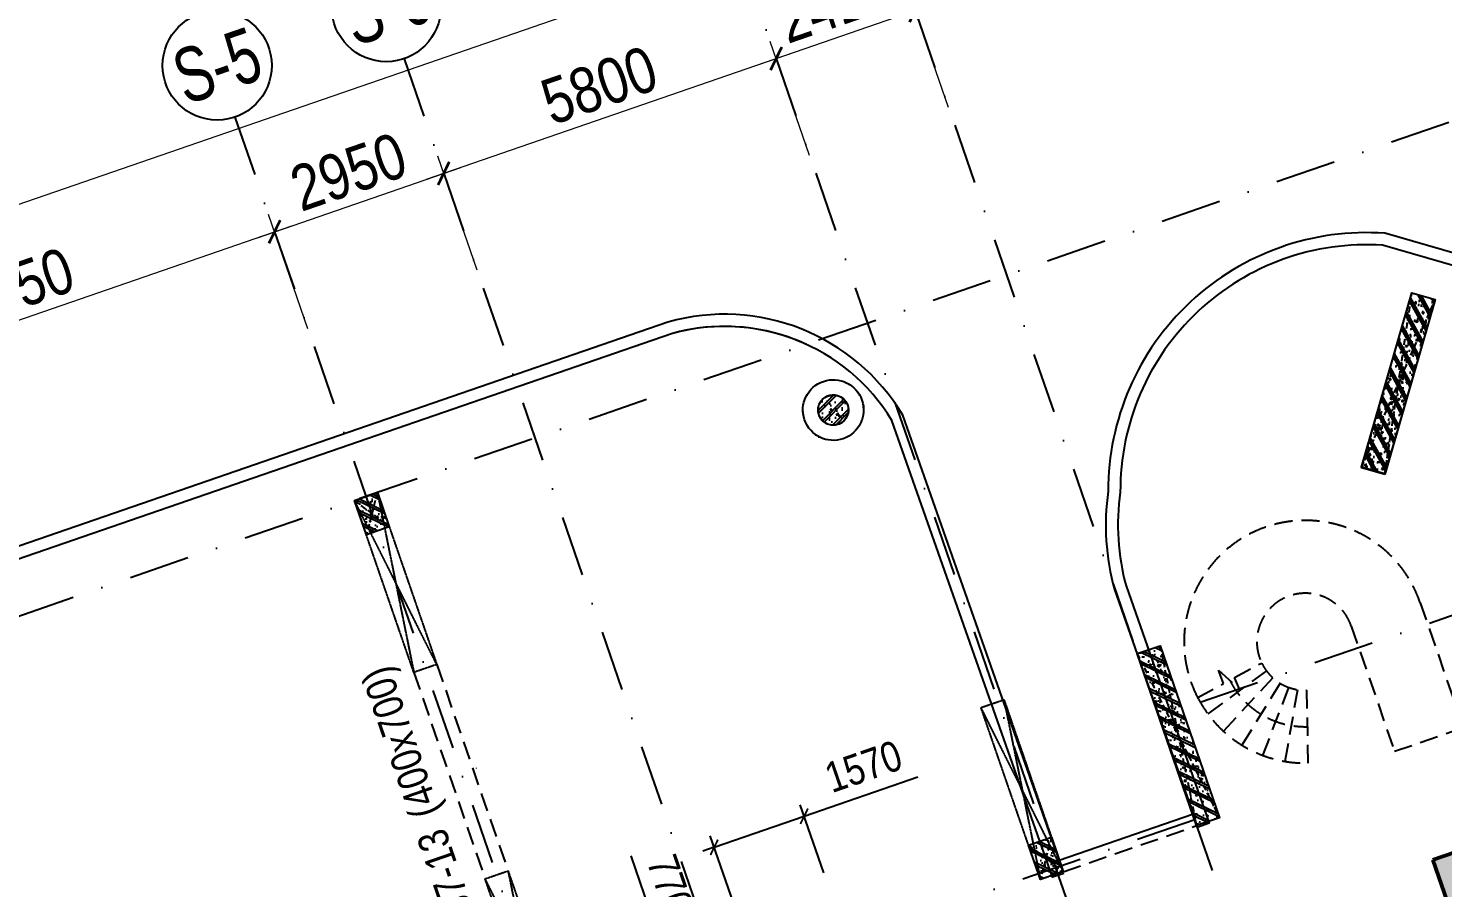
# Model space of a CAD drawing. Header units: millimetres. Extents: x -159515 to 1327256, y -225156 to 138737.
# Drawn here: x 648669 to 671992, y 4955 to 19124 of the extents above; entities that cross this region are included whole.
import ezdxf
from ezdxf.enums import TextEntityAlignment as Align

# ---------------------------------------------------------------- set-up
doc = ezdxf.new("R2010")
doc.units = ezdxf.units.MM
doc.header["$MEASUREMENT"] = 0
for name, pattern in [('DASHDOT', [1, 0.5, -0.25, 0, -0.25]), ('DASHED', [4.5, 3, -1.5]), ('HIDDEN', [0.375, 0.25, -0.125])]:
    doc.linetypes.add(name, pattern=pattern)
for name, color, linetype in [('ccu11-Khuat', 9, 'DASHED'), ('ccu12-Hatch', 250, 'Continuous'), ('ccu12-Text', 31, 'Continuous'), ('KC-Betong', 6, 'Continuous'), ('KC2-DIM', 251, 'Continuous'), ('KT-Hatch', 251, 'Continuous'), ('KT-Luoi truc South Tower', 8, 'DASHDOT'), ('ST_MBDV Cot vach 220805$0$AUDIT_I_220805193045-1', 50, 'Continuous'), ('ST_MBDV Cot vach 220805$0$AUDIT_I_220805193045-5', 6, 'Continuous'), ('ST_MBDV Cot vach 220805$0$AUDIT_I_220805193045-6', 250, 'Continuous'), ('Xref_ST_MBDV Cot vach 30.7.2022|Xref_ST_MBDV Cot vach 30.7.2022|Xref_ST_MBDV Cot vach 30.7.2022|Xref_ST_MBDV Cot vach 30.7.2022|KC-Betong', 6, 'Continuous')]:
    doc.layers.add(name, color=color, linetype=linetype)
for name, color, linetype, lineweight in [('ccu12-Tencaukien', 9, 'Continuous', 15), ('KT-Kich thuoc', 159, 'Continuous', 18), ('ST_MBDV Cot vach 220805$0$KT-Net cot vach', 6, 'Continuous', 50)]:
    doc.layers.add(name, color=color, linetype=linetype, lineweight=lineweight)
doc.styles.add('Arial Narrow', font='ARIALN.TTF')
doc.styles.add('ST_MBDV Cot vach 220805$0$HBA-Text', font='GOTHIC.TTF')
doc.dimstyles.new('ccu12-200', dxfattribs={"dimscale": 200, "dimtxt": 2.5, "dimasz": 1, "dimexe": 1, "dimexo": 2, "dimgap": 1, "dimtad": 1, "dimdec": 0, "dimrnd": 5, "dimdsep": 46, "dimtxsty": 'Arial Narrow', "dimblk": 'ARCHTICK', "dimcen": -1, "dimdle": 1, "dimclrd": 256, "dimclre": 256, "dimclrt": 3, "dimadec": 0, "dimazin": 2, "dimtfac": 0.1, "dimtdec": 0, "dimtmove": 0, "dimatfit": 1, "dimldrblk": 'ARCHTICK', "dimfxl": 1, "dimtvp": 0.833333, "dimtolj": 1, "dimtzin": 12, "dimarcsym": 0})
doc.dimstyles.new('CCU_1-300', dxfattribs={"dimscale": 300, "dimtxt": 2.5, "dimasz": 1, "dimexe": 1, "dimexo": 2, "dimgap": 0.5, "dimtad": 1, "dimdec": 0, "dimdsep": 46, "dimtxsty": 'Arial Narrow', "dimblk": 'ARCHTICK', "dimcen": -1, "dimdle": 1, "dimclrd": 256, "dimclre": 256, "dimclrt": 3, "dimadec": 0, "dimazin": 2, "dimtfac": 0.1, "dimtdec": 0, "dimtix": 1, "dimtmove": 2, "dimatfit": 1, "dimfxl": 1, "dimtvp": 0.833333, "dimtolj": 1, "dimtzin": 12, "dimarcsym": 0})
pattern_1 = [(50, (-550, 3050), (286.904, -25.101), [30, -330]), (355, (-550, 3050), (-55.5, 300.877), [24, -264]), (100.451, (-526.1, 3047.9), (231.404, 275.776), [25.496, -280.457]), (46.184, (-550, 3130), (426.896, -66.208), [45, -495]), (96.636, (-514.43, 3124.5), (373.865, 389.647), [38.244, -420.685]), (351.184, (-550, 3130), (373.865, 389.65), [36, -396]), (21, (-510, 3110), (238.763, -161.048), [30, -330]), (326, (-510, 3110), (97.326, 290.06), [24, -264]), (71.451, (-490.1, 3096.58), (336.09, 129.012), [25.496, -280.457]), (37.5, (-550, 3050), (4.864, 133.1575), [0, -260.8, 0, -268, 0, -265]), (7.5, (-550, 3050), (105.228, 157.7647), [0, -152.8, 0, -254.8, 0, -101]), (327.5, (-639.2, 3050), (213.529, -9.022), [0, -100, 0, -312, 0, -414]), (317.5, (-679.2, 3050), (233.274, 40.042), [0, -130, 0, -207.2, 0, -294]), (45, (-550, 3050), (-120.208, 120.208), []), (45, (-550, 3099), (-120.208, 120.208), [])]

# ---------------------------------------------------------------- blocks, each defined once
blk = doc.blocks.new('_ArchTick')
at = {"color": 0, "const_width": 0.15}
blk.add_lwpolyline([(-0.5, -0.5), (0.5, 0.5)], dxfattribs=at)
blk = doc.blocks.new('*D436')
at = {"layer": 'Defpoints', "color": 0, "transparency": 16777216}
for p in [(-52359, 62652), (-108654, 48212), (-107112, 43748, 0)]:
    blk.add_point(p, dxfattribs=at)
at = {"layer": 'KT-Kich thuoc', "lineweight": -2, "transparency": 16777216}
for p, q in [((-53617, 67214), (-108937, 48114)), ((-52555, 63219), (-53998, 67400)), ((-107308, 44315), (-108751, 48496))]:
    blk.add_line(p, q, dxfattribs=at)
at = {"layer": 'KT-Kich thuoc', "lineweight": -2, "transparency": 16777216, "xscale": 300, "yscale": 300, "zscale": 300}
for p, rotation in [((-53900, 67116), 19.04771637789532), ((-108654, 48212), 199.0477163778953)]:
    blk.add_blockref('_ArchTick', p, dxfattribs=dict(at, rotation=rotation))
at = {"layer": 'KT-Kich thuoc', "color": 3, "transparency": 16777216, "insert": (-78140, 59662), "char_height": 750, "attachment_point": 5, "rotation": 19.0477, "style": 'Arial Narrow'}
blk.add_mtext('\\A1;57925', dxfattribs=at)
blk = doc.blocks.new('*D440')
at = {"layer": 'Defpoints', "color": 0, "transparency": 16777216}
for p in [(-82308, 55404), (-81561, 53238), (-89737, 50415)]:
    blk.add_point(p, dxfattribs=at)
at = {"layer": 'KT-Kich thuoc', "lineweight": -2, "transparency": 16777216}
for p, q in [((-81757, 53805), (-82406, 55687)), ((-90768, 52483), (-82025, 55502)), ((-89933, 50983), (-90583, 52864))]:
    blk.add_line(p, q, dxfattribs=at)
for p, xscale, yscale, zscale, rotation in [((-82308, 55404), 300, 300, 300, 19.04713796427213), ((-90485, 52581), 300.0000000000001, 300.0000000000001, 300.0000000000001, 199.0471379642721)]:
    blk.add_blockref('_ArchTick', p, dxfattribs=dict(at, xscale=xscale, yscale=yscale, zscale=zscale, rotation=rotation))
at = {"layer": 'KT-Kich thuoc', "color": 3, "transparency": 16777216, "insert": (-86570, 54496), "char_height": 750, "attachment_point": 5, "rotation": 19.0471, "style": 'Arial Narrow'}
blk.add_mtext('\\A1;8650', dxfattribs=at)
blk = doc.blocks.new('*D441')
at = {"layer": 'Defpoints', "color": 0, "transparency": 16777216}
for p in [(-79520, 56366), (-78772, 54201), (-81561, 53238)]:
    blk.add_point(p, dxfattribs=at)
at = {"layer": 'KT-Kich thuoc', "lineweight": -2, "transparency": 16777216}
for p, q in [((-82592, 55306), (-79236, 56464)), ((-78968, 54768), (-79618, 56650)), ((-81757, 53805), (-82406, 55687))]:
    blk.add_line(p, q, dxfattribs=at)
for p, xscale, yscale, zscale, rotation in [((-79520, 56366), 300, 300, 300, 19.04713796427213), ((-82308, 55404), 300.0000000000001, 300.0000000000001, 300.0000000000001, 199.0471379642721)]:
    blk.add_blockref('_ArchTick', p, dxfattribs=dict(at, xscale=xscale, yscale=yscale, zscale=zscale, rotation=rotation))
at = {"layer": 'KT-Kich thuoc', "color": 3, "transparency": 16777216, "insert": (-81088, 56389), "char_height": 750, "attachment_point": 5, "rotation": 19.0471, "style": 'Arial Narrow'}
blk.add_mtext('\\A1;2950', dxfattribs=at)
blk = doc.blocks.new('*D442')
at = {"layer": 'Defpoints', "color": 0, "transparency": 16777216}
for p in [(-74037, 58259), (-73290, 56094), (-78772, 54201)]:
    blk.add_point(p, dxfattribs=at)
at = {"layer": 'KT-Kich thuoc', "lineweight": -2, "transparency": 16777216}
for p, q in [((-73486, 56661), (-74135, 58543)), ((-79803, 56269), (-73754, 58357)), ((-78968, 54768), (-79618, 56650))]:
    blk.add_line(p, q, dxfattribs=at)
for p, xscale, yscale, zscale, rotation in [((-74037, 58259), 300, 300, 300, 19.04713796427213), ((-79520, 56366), 300.0000000000001, 300.0000000000001, 300.0000000000001, 199.0471379642721)]:
    blk.add_blockref('_ArchTick', p, dxfattribs=dict(at, xscale=xscale, yscale=yscale, zscale=zscale, rotation=rotation))
at = {"layer": 'KT-Kich thuoc', "color": 3, "transparency": 16777216, "insert": (-76953, 57817), "char_height": 750, "attachment_point": 5, "rotation": 19.0471, "style": 'Arial Narrow'}
blk.add_mtext('\\A1;5800', dxfattribs=at)
blk = doc.blocks.new('*D443')
at = {"layer": 'Defpoints', "color": 0, "transparency": 16777216}
for p in [(-71745, 59051), (-70998, 56885), (-73290, 56094)]:
    blk.add_point(p, dxfattribs=at)
at = {"layer": 'KT-Kich thuoc', "lineweight": -2, "transparency": 16777216}
for p, q in [((-71193, 57452), (-71843, 59334)), ((-74321, 58161), (-71462, 59149)), ((-73486, 56661), (-74135, 58543))]:
    blk.add_line(p, q, dxfattribs=at)
for p, xscale, yscale, zscale, rotation in [((-71745, 59051), 300, 300, 300, 19.04713796427213), ((-74037, 58259), 300.0000000000001, 300.0000000000001, 300.0000000000001, 199.0471379642721)]:
    blk.add_blockref('_ArchTick', p, dxfattribs=dict(at, xscale=xscale, yscale=yscale, zscale=zscale, rotation=rotation))
at = {"layer": 'KT-Kich thuoc', "color": 3, "transparency": 16777216, "insert": (-73065, 59159), "char_height": 750, "attachment_point": 5, "rotation": 19.0471, "style": 'Arial Narrow'}
blk.add_mtext('\\A1;2425', dxfattribs=at)
blk = doc.blocks.new('*D444')
at = {"layer": 'Defpoints', "color": 0, "transparency": 16777216}
for p in [(-62765, 62151), (-62018, 59985), (-70998, 56885)]:
    blk.add_point(p, dxfattribs=at)
at = {"layer": 'KT-Kich thuoc', "lineweight": -2, "transparency": 16777216}
for p, q in [((-62214, 60553), (-62863, 62435)), ((-72029, 58953), (-62482, 62249)), ((-71193, 57452), (-71843, 59334))]:
    blk.add_line(p, q, dxfattribs=at)
for p, xscale, yscale, zscale, rotation in [((-62765, 62151), 300, 300, 300, 19.04713796427213), ((-71745, 59051), 300.0000000000001, 300.0000000000001, 300.0000000000001, 199.0471379642721)]:
    blk.add_blockref('_ArchTick', p, dxfattribs=dict(at, xscale=xscale, yscale=yscale, zscale=zscale, rotation=rotation))
at = {"layer": 'KT-Kich thuoc', "color": 3, "transparency": 16777216, "insert": (-67429, 61105), "char_height": 750, "attachment_point": 5, "rotation": 19.0471, "style": 'Arial Narrow'}
blk.add_mtext('\\A1;9500', dxfattribs=at)
blk = doc.blocks.new('ST_MBDV Cot vach 220805$0$GRID-SYM-flat-103')
at = {"layer": 'ST_MBDV Cot vach 220805$0$AUDIT_I_220805193045-1'}
blk.add_circle((0, 0, 0), 900, dxfattribs=at)
at = {"layer": 'ST_MBDV Cot vach 220805$0$AUDIT_I_220805193045-1', "style": 'ST_MBDV Cot vach 220805$0$HBA-Text'}
blk.add_attdef('GRID', text='', height=900, rotation=19.0471, dxfattribs=at).set_placement((0, 0, 0), align=Align.MIDDLE_CENTER)
blk = doc.blocks.new('*D232')
at = {"layer": 'Defpoints', "color": 0, "transparency": 16777216}
for p in [(661463, 6133), (661916, 4821), (660432, 4309)]:
    blk.add_point(p, dxfattribs=at)
at = {"layer": 'KC2-DIM', "lineweight": -2, "transparency": 16777216}
for p, q in [((661463, 6133), (663339, 6781)), ((661785, 5199), (661397, 6322)), ((659979, 5621), (661463, 6133)), ((659979, 5621), (659790, 5555)), ((660301, 4687), (659913, 5810))]:
    blk.add_line(p, q, dxfattribs=at)
at = {"layer": 'KC2-DIM', "lineweight": -2, "transparency": 16777216, "xscale": 200, "yscale": 200, "zscale": 200}
for p, rotation in [((661463, 6133), 199.0471388233132), ((659979, 5621), 19.04713882331325)]:
    blk.add_blockref('_ArchTick', p, dxfattribs=dict(at, rotation=rotation))
at = {"layer": 'KC2-DIM', "color": 3, "transparency": 16777216, "insert": (662441, 6953), "char_height": 500, "attachment_point": 5, "rotation": 19.0471, "style": 'Arial Narrow'}
blk.add_mtext('\\A1;1570', dxfattribs=at)
blk = doc.blocks.new('*D233')
at = {"layer": 'Defpoints', "color": 0, "transparency": 16777216}
for p in [(660432, 4309), (659165, 3871), (660683, 3581)]:
    blk.add_point(p, dxfattribs=at)
at = {"layer": 'KC2-DIM', "lineweight": -2, "transparency": 16777216}
for p, q in [((659165, 3871), (658609, 5479)), ((660054, 4178), (658976, 3806)), ((659416, 3143), (659165, 3871)), ((660305, 3450), (659227, 3078)), ((659416, 3143), (659481, 2954))]:
    blk.add_line(p, q, dxfattribs=at)
at = {"layer": 'KC2-DIM', "lineweight": -2, "transparency": 16777216, "xscale": 200, "yscale": 200, "zscale": 200}
for p, rotation in [((659165, 3871), 289.0471379604878), ((659416, 3143), 109.0471379604878)]:
    blk.add_blockref('_ArchTick', p, dxfattribs=dict(at, rotation=rotation))
at = {"layer": 'KC2-DIM', "color": 3, "transparency": 16777216, "insert": (659252, 5013), "char_height": 500, "attachment_point": 5, "rotation": 289.0471, "style": 'Arial Narrow'}
blk.add_mtext('\\A1;770', dxfattribs=at)
blk = doc.blocks.new('*U199')
h = blk.add_hatch()
h.set_pattern_fill('VATLIEU04', color=250, scale=40, style=0, pattern_type=2)
h.set_pattern_definition([(50, (-550, 650), (286.904, -25.1), [30, -330]), (355, (-550, 650), (-55.5, 300.88), [24, -264]), (100.451, (-526.1, 647.9), (231.404, 275.776), [25.496, -280.457]), (46.184, (-550, 730), (426.9, -66.21), [45, -495]), (96.636, (-514.43, 724.5), (373.87, 389.65), [38.24, -420.69]), (351.184, (-550, 730), (373.86, 389.65), [36, -396]), (21, (-510, 710), (238.763, -161.048), [30, -330]), (326, (-510, 710), (97.326, 290.06), [24, -264]), (71.451, (-490.1, 696.58), (336.09, 129.01), [25.496, -280.457]), (37.5, (-550, 650), (4.864, 133.1575), [0, -260.8, 0, -268, 0, -265]), (7.5, (-550, 650), (105.228, 157.765), [0, -152.8, 0, -254.8, 0, -101]), (327.5, (-639.2, 650), (213.529, -9.022), [0, -100, 0, -312, 0, -414]), (317.5, (-679.2, 650), (233.274, 40.042), [0, -130, 0, -207.2, 0, -294]), (45, (-550, 650), (-120.208, 120.208), []), (45, (-550, 699), (-120.208, 120.208), [])])
h.paths.add_polyline_path([(-475, -475), (-75, -475), (-75, 125), (-475, 125)])
at = {"color": 6, "ltscale": 0.25}
blk.add_lwpolyline([(-475, -475), (-75, -475), (-75, 125), (-475, 125)], close=True, dxfattribs=at)
at = {"layer": 'Defpoints', "linetype": 'ByBlock', "ltscale": 30}
for p, q in [((-75, -475), (-475, 125)), ((-475, -475), (-75, 125))]:
    blk.add_line(p, q, dxfattribs=at)
blk = doc.blocks.new('*U200')
h = blk.add_hatch()
h.set_pattern_fill('VATLIEU04', color=250, scale=40, style=0, pattern_type=2)
h.set_pattern_definition(pattern_1)
h.paths.add_polyline_path([(-475, -475), (-75, -475), (-75, 2525), (-475, 2525)])
at = {"color": 6, "ltscale": 0.25}
blk.add_lwpolyline([(-475, -475), (-75, -475), (-75, 2525), (-475, 2525)], close=True, dxfattribs=at)
at = {"layer": 'Defpoints', "linetype": 'ByBlock', "ltscale": 30}
for p, q in [((-75, -475), (-475, 2525)), ((-475, -475), (-75, 2525))]:
    blk.add_line(p, q, dxfattribs=at)
blk = doc.blocks.new('*U198')
h = blk.add_hatch()
h.set_pattern_fill('VATLIEU04', color=250, scale=40, style=0, pattern_type=2)
h.set_pattern_definition([(50, (-550, 3038.88), (286.904, -25.101), [30, -330]), (355, (-550, 3038.88), (-55.5, 300.877), [24, -264]), (100.451, (-526.1, 3036.8), (231.404, 275.776), [25.496, -280.457]), (46.184, (-550, 3118.88), (426.896, -66.208), [45, -495]), (96.636, (-514.43, 3113.36), (373.865, 389.647), [38.244, -420.685]), (351.184, (-550, 3118.9), (373.865, 389.65), [36, -396]), (21, (-510, 3098.88), (238.763, -161.048), [30, -330]), (326, (-510, 3098.88), (97.326, 290.06), [24, -264]), (71.451, (-490.1, 3085.46), (336.09, 129.012), [25.496, -280.457]), (37.5, (-550, 3038.88), (4.864, 133.1575), [0, -260.8, 0, -268, 0, -265]), (7.5, (-550, 3038.88), (105.228, 157.7647), [0, -152.8, 0, -254.8, 0, -101]), (327.5, (-639.2, 3038.88), (213.529, -9.022), [0, -100, 0, -312, 0, -414]), (317.5, (-679.2, 3038.88), (233.274, 40.042), [0, -130, 0, -207.2, 0, -294]), (45, (-550, 3038.88), (-120.208, 120.208), []), (45, (-550, 3087.88), (-120.208, 120.208), [])])
h.paths.add_polyline_path([(-475, -475), (-75, -475), (-75, 2514), (-475, 2514)])
at = {"color": 6, "ltscale": 0.25}
blk.add_lwpolyline([(-475, -475), (-75, -475), (-75, 2514), (-475, 2514)], close=True, dxfattribs=at)
at = {"layer": 'Defpoints', "linetype": 'ByBlock', "ltscale": 30}
for p, q in [((-75, -475), (-475, 2514)), ((-475, -475), (-75, 2514))]:
    blk.add_line(p, q, dxfattribs=at)
blk = doc.blocks.new('*U321')
h = blk.add_hatch()
h.set_pattern_fill('VATLIEU04', color=250, scale=40, style=0, pattern_type=2)
h.set_pattern_definition([(50, (-550, 650), (286.904, -25.1), [30, -330]), (355, (-550, 650), (-55.5, 300.88), [24, -264]), (100.451, (-526.1, 647.9), (231.404, 275.776), [25.496, -280.457]), (46.184, (-550, 730), (426.9, -66.21), [45, -495]), (96.636, (-514.43, 724.5), (373.87, 389.65), [38.24, -420.69]), (351.184, (-550, 730), (373.86, 389.65), [36, -396]), (21, (-510, 710), (238.763, -161.048), [30, -330]), (326, (-510, 710), (97.326, 290.06), [24, -264]), (71.451, (-490.1, 696.58), (336.09, 129.01), [25.496, -280.457]), (37.5, (-550, 650), (4.864, 133.1575), [0, -260.8, 0, -268, 0, -265]), (7.5, (-550, 650), (105.228, 157.765), [0, -152.8, 0, -254.8, 0, -101]), (327.5, (-639.2, 650), (213.529, -9.022), [0, -100, 0, -312, 0, -414]), (317.5, (-679.2, 650), (233.274, 40.042), [0, -130, 0, -207.2, 0, -294]), (45, (-550, 650), (-120.208, 120.208), []), (45, (-550, 699), (-120.208, 120.208), [])])
h.paths.add_polyline_path([(-475, -475), (-75, -475), (-75, 125), (-475, 125)])
at = {"color": 6, "ltscale": 0.25}
blk.add_lwpolyline([(-475, -475), (-75, -475), (-75, 125), (-475, 125)], close=True, dxfattribs=at)
at = {"layer": 'Defpoints', "linetype": 'ByBlock', "ltscale": 30}
for p, q in [((-75, -475), (-475, 125)), ((-475, -475), (-75, 125))]:
    blk.add_line(p, q, dxfattribs=at)
blk = doc.blocks.new('*U369')
at = {"color": 6, "linetype": 'HIDDEN', "ltscale": 10}
for p, q in [((-75, 2525), (-475, -475)), ((-75, -475), (-475, 2525))]:
    blk.add_line(p, q, dxfattribs=at)
blk.add_lwpolyline([(-475, -475), (-75, -475), (-75, 2525), (-475, 2525)], close=True, dxfattribs=at)
blk = doc.blocks.new('*U370')
at = {"color": 6, "linetype": 'HIDDEN', "ltscale": 10}
for p, q in [((-75, 2525), (-475, -475)), ((-75, -475), (-475, 2525))]:
    blk.add_line(p, q, dxfattribs=at)
blk.add_lwpolyline([(-475, -475), (-75, -475), (-75, 2525), (-475, 2525)], close=True, dxfattribs=at)
blk = doc.blocks.new('*U399')
at = {"color": 6, "linetype": 'HIDDEN', "ltscale": 10}
for p, q in [((-75, 2525), (-475, -475)), ((-75, -475), (-475, 2525))]:
    blk.add_line(p, q, dxfattribs=at)
blk.add_lwpolyline([(-475, -475), (-75, -475), (-75, 2525), (-475, 2525)], close=True, dxfattribs=at)
blk = doc.blocks.new('*U952')
h = blk.add_hatch()
h.set_pattern_fill('VATLIEU04', color=250, scale=40, style=0, pattern_type=2)
h.set_pattern_definition(pattern_1)
h.paths.add_polyline_path([(-475, -475), (-75, -475), (-75, 2525), (-475, 2525)])
at = {"color": 6, "ltscale": 0.25}
blk.add_lwpolyline([(-475, -475), (-75, -475), (-75, 2525), (-475, 2525)], close=True, dxfattribs=at)
at = {"layer": 'Defpoints', "linetype": 'ByBlock', "ltscale": 30}
for p, q in [((-75, -475), (-475, 2525)), ((-475, -475), (-75, 2525))]:
    blk.add_line(p, q, dxfattribs=at)
blk = doc.blocks.new('*U47')
h = blk.add_hatch()
h.set_pattern_fill('VATLIEU04', color=250, scale=40, style=0, pattern_type=2)
h.set_pattern_definition(pattern_1)
h.paths.add_polyline_path([(-475, -475), (-75, -475), (-75, 2525), (-475, 2525)])
at = {"color": 6, "ltscale": 0.25}
blk.add_lwpolyline([(-475, -475), (-75, -475), (-75, 2525), (-475, 2525)], close=True, dxfattribs=at)
at = {"layer": 'Defpoints', "linetype": 'ByBlock', "ltscale": 30}
for p, q in [((-75, -475), (-475, 2525)), ((-475, -475), (-75, 2525))]:
    blk.add_line(p, q, dxfattribs=at)
blk = doc.blocks.new('MBCV-T37')
at = {"layer": 'ccu12-Hatch'}
h = blk.add_hatch(dxfattribs=at)
h.set_pattern_fill('CHAU-01', color=256, scale=40, pattern_type=2)
h.set_pattern_definition([(50, (33773.05, -17470.41), (286.9041, -25.10085), [30, -330]), (355, (33773.05, -17470.4), (-55.5005, 300.8769), [24, -264]), (100.4514, (33796.96, -17472.5), (231.40375, 275.7758), [25.4961, -280.4568]), (46.1842, (33773.05, -17390.4), (426.8964, -66.2076), [45, -495]), (96.6356, (33808.62, -17395.93), (373.865, 389.6471), [38.2441, -420.6852]), (351.1842, (33773.05, -17390.4), (373.8648, 389.6474), [36, -396]), (21, (33813.05, -17410.41), (238.7628, -161.04756), [30, -330]), (326, (33813.05, -17410.4), (97.3261, 290.06), [24, -264]), (71.4514, (33832.95, -17423.84), (336.08905, 129.0122), [25.4961, -280.4568]), (37.5, (33773.05, -17470.41), (4.86394, 133.15754), [0, -260.8, 0, -268, 0, -265]), (7.5, (33773.05, -17470.41), (105.22781, 157.76468), [0, -152.8, 0, -254.8, 0, -101]), (327.5, (33683.85, -17470.41), (213.52897, -9.02195), [0, -100, 0, -312, 0, -414]), (317.5, (33643.85, -17470.41), (233.27447, 40.042), [0, -130, 0, -207.2, 0, -294]), (45, (33773.05, -17470.41), (-120.20815, 120.20815), []), (45, (33773.05, -17421.41), (-120.20815, 120.20815), [])])
edge = h.paths.add_edge_path()
edge.add_arc((-39323, 34994), 250, 0, 360)
at = {"layer": 'KT-Hatch'}
h = blk.add_hatch(dxfattribs=at)
h.set_pattern_fill('BTCT', color=256, scale=40)
h.set_pattern_definition([(50, (33773.05, -17470.41), (286.9041, -25.10085), [30, -330]), (355, (33773.05, -17470.4), (-55.5005, 300.8769), [24, -264]), (100.4514, (33796.96, -17472.5), (231.40375, 275.7758), [25.4961, -280.4568]), (46.1842, (33773.05, -17390.4), (426.8964, -66.2076), [45, -495]), (96.6356, (33808.62, -17395.93), (373.865, 389.6471), [38.2441, -420.6852]), (351.1842, (33773.05, -17390.4), (373.8648, 389.6474), [36, -396]), (21, (33813.05, -17410.41), (238.7628, -161.04756), [30, -330]), (326, (33813.05, -17410.4), (97.3261, 290.06), [24, -264]), (71.4514, (33832.95, -17423.84), (336.08905, 129.0122), [25.4961, -280.4568]), (37.5, (33773.05, -17470.41), (4.86394, 133.15754), [0, -260.8, 0, -268, 0, -265]), (7.5, (33773.05, -17470.41), (105.22781, 157.76468), [0, -152.8, 0, -254.8, 0, -101]), (327.5, (33683.85, -17470.41), (213.52897, -9.02195), [0, -100, 0, -312, 0, -414]), (317.5, (33643.85, -17470.41), (233.27447, 40.042), [0, -130, 0, -207.2, 0, -294]), (45, (33773.05, -17470.41), (-106.06602, 106.06602), []), (45, (33843.76, -17470.41), (-106.06602, 106.06602), [])])
h.paths.add_polyline_path([(-32273, 26604), (-35203, 25592), (-32559, 17936), (-29629, 18947), (-29931, 19822), (-30215, 19724), (-30027, 19180), (-32390, 18364), (-34805, 25359), (-32442, 26175), (-32271, 25679), (-31987, 25777)])
h.paths.add_polyline_path([(-26675, 28163), (-24260, 21168), (-26623, 20352), (-26812, 20899), (-27095, 20801), (-26793, 19924), (-21027, 21914), (-23164, 28106), (-23353, 28041), (-21297, 22086), (-23944, 21172), (-26440, 28403), (-23605, 29382), (-23670, 29571), (-29436, 27580), (-29151, 26756), (-28868, 26854), (-29038, 27347)])
h.paths.add_polyline_path([(-28335, 24393), (-28052, 24490), (-28443, 25625), (-28727, 25527)], flags=17)
h.paths.add_polyline_path([(-27628, 23262), (-27911, 23164), (-27520, 22029), (-27236, 22127)], flags=17)
h.paths.add_polyline_path([(-30639, 20953), (-30355, 21050), (-30747, 22185), (-31030, 22087)], flags=17)
h.paths.add_polyline_path([(-31563, 24548), (-31846, 24450), (-31455, 23316), (-31171, 23414)], flags=17)
at = {"layer": 'ST_MBDV Cot vach 220805$0$AUDIT_I_220805193045-6', "ltscale": 0.5}
h = blk.add_hatch(dxfattribs=at)
h.set_pattern_fill('VATLIEU04', color=256, scale=50, angle=335, pattern_type=2)
h.set_pattern_definition([(25, (106690.49, -4410.88), (311.76915, -180), [37.5, -412.5]), (330, (106690.5, -4410.88), (96.0694, 370.1782), [30, -330]), (75.4514, (106716.47, -4425.88), (407.83865, 190.1779), [31.8701, -350.57106]), (21.1842, (106732.75, -4320.24), (448.6488, -300.5234), [56.25, -618.75]), (71.6356, (106770.13, -4345.3), (629.386, 243.9225), [47.8051, -525.8565]), (326.1842, (106732.75, -4320.24), (629.3859, 243.923), [45, -495]), (356, (106767.5, -4364.03), (185.4137, -308.5802), [37.5, -412.5]), (301, (106767.5, -4364.03), (263.4901, 277.1898), [30, -330]), (46.4514, (106782.95, -4389.75), (448.9038, -31.3908), [31.8701, -350.57106]), (12.5, (106690.49, -4410.88), (75.8538, 148.28266), [0, -326, 0, -335, 0, -331.25]), (342.5, (106690.49, -4410.88), (202.55378, 123.1402), [0, -191, 0, -318.5, 0, -126.25]), (302.5, (106589.43, -4363.75), (237.13767, -123.02238), [0, -125, 0, -390, 0, -517.5]), (292.5, (106544.12, -4342.62), (285.42618, -77.8696), [0, -162.5, 0, -259, 0, -367.5]), (20, (106690.49, -4410.88), (-72.67928, 199.68468), []), (20, (106716.37, -4355.36), (-72.67928, 199.68468), [])])
h.paths.add_polyline_path([(-39006, 34609), (-39074, 34561), (-39071, 34562), (-39030, 34589)])
h.paths.add_polyline_path([(-39641, 35380), (-39572, 35428), (-39575, 35426), (-39616, 35399)])
h.paths.add_polyline_path([(-39706, 35315), (-39648, 35373), (-39655, 35368), (-39690, 35334)])
h.paths.add_polyline_path([(-39486, 35467), (-39401, 35488), (-39439, 35480)])
h.paths.add_polyline_path([(-39566, 35431), (-39486, 35467), (-39532, 35448)])
h.paths.add_polyline_path([(-39758, 35239), (-39713, 35306), (-39721, 35296), (-39749, 35256)])
h.paths.add_polyline_path([(-39395, 35489), (-39311, 35493), (-39342, 35494), (-39391, 35489)])
h.paths.add_polyline_path([(-39796, 35154), (-39764, 35228), (-39773, 35213), (-39792, 35168)])
h.paths.add_polyline_path([(-39301, 35493), (-39220, 35483), (-39244, 35488), (-39293, 35493)])
h.paths.add_polyline_path([(-39818, 35063), (-39800, 35142), (-39807, 35121), (-39817, 35073)])
h.paths.add_polyline_path([(-39208, 35480), (-39132, 35455), (-39149, 35463), (-39196, 35478)])
h.paths.add_polyline_path([(-39822, 34969), (-39819, 35052), (-39822, 35024), (-39823, 34975)])
h.paths.add_polyline_path([(-39120, 35450), (-39049, 35412), (-39061, 35420), (-39104, 35444)])
h.paths.add_polyline_path([(-39809, 34876), (-39821, 34961), (-39818, 34926), (-39809, 34878)])
h.paths.add_polyline_path([(-39039, 35405), (-38976, 35354), (-38983, 35361), (-39021, 35392)])
h.paths.add_polyline_path([(-39779, 34791), (-39808, 34873), (-39796, 34831)])
h.paths.add_polyline_path([(-38968, 35345), (-38915, 35282), (-38918, 35287), (-38949, 35326)])
h.paths.add_polyline_path([(-39736, 34713), (-39778, 34787), (-39777, 34785), (-39755, 34742)])
h.paths.add_polyline_path([(-38910, 35275), (-38868, 35201), (-38869, 35203), (-38891, 35246)])
h.paths.add_polyline_path([(-39678, 34643), (-39731, 34706), (-39728, 34701), (-39697, 34662)])
h.paths.add_polyline_path([(-38867, 35198), (-38838, 35115), (-38850, 35157)])
h.paths.add_polyline_path([(-39607, 34583), (-39670, 34635), (-39663, 34627), (-39625, 34596)])
h.paths.add_polyline_path([(-38837, 35112), (-38825, 35027), (-38828, 35062), (-38837, 35110)])
h.paths.add_polyline_path([(-39526, 34538), (-39597, 34576), (-39585, 34568), (-39542, 34544)])
h.paths.add_polyline_path([(-38824, 35019), (-38827, 34936), (-38824, 34964), (-38823, 35013)])
h.paths.add_polyline_path([(-39438, 34508), (-39514, 34533), (-39497, 34525), (-39450, 34510)])
h.paths.add_polyline_path([(-38828, 34925), (-38846, 34846), (-38839, 34867), (-38829, 34915)])
h.paths.add_polyline_path([(-39345, 34495), (-39426, 34505), (-39402, 34500), (-39353, 34495)])
h.paths.add_polyline_path([(-38850, 34834), (-38882, 34760), (-38873, 34775), (-38854, 34820)])
h.paths.add_polyline_path([(-39251, 34499), (-39335, 34495), (-39304, 34494), (-39255, 34499)])
h.paths.add_polyline_path([(-38888, 34749), (-38933, 34682), (-38925, 34692), (-38897, 34732)])
h.paths.add_polyline_path([(-39207, 34508), (-39160, 34521), (-39245, 34501)])
h.paths.add_polyline_path([(-39080, 34558), (-39160, 34521), (-39114, 34540)])
h.paths.add_polyline_path([(-38940, 34673), (-38998, 34615), (-38991, 34620), (-38956, 34654)])
at = {"layer": 'KC-Betong'}
blk.add_circle((-39323, 34994, 0), 250, dxfattribs=at)
at = {"layer": 'ST_MBDV Cot vach 220805$0$AUDIT_I_220805193045-5', "ltscale": 0.5}
blk.add_open_spline([(-39405, 35230, 0), (-39412, 35228, 0), (-39420, 35225, 0), (-39440, 35215, 0), (-39452, 35208, 0), (-39475, 35193, 0), (-39486, 35184, 0), (-39506, 35165, 0), (-39515, 35154, 0), (-39532, 35132, 0), (-39539, 35120, 0), (-39552, 35096, 0), (-39557, 35083, 0), (-39566, 35056, 0), (-39569, 35043, 0), (-39573, 35015, 0), (-39573, 35001, 0), (-39573, 34974, 0), (-39571, 34960, 0), (-39566, 34933, 0), (-39562, 34919, 0), (-39552, 34893, 0), (-39546, 34881, 0), (-39532, 34857, 0), (-39524, 34845, 0), (-39507, 34824, 0), (-39497, 34814, 0), (-39476, 34796, 0), (-39465, 34788, 0), (-39441, 34773, 0), (-39428, 34767, 0), (-39403, 34757, 0), (-39389, 34753, 0), (-39362, 34747, 0), (-39348, 34745, 0), (-39321, 34744, 0), (-39307, 34744, 0), (-39279, 34748, 0), (-39266, 34750, 0), (-39239, 34758, 0), (-39226, 34763, 0), (-39201, 34775, 0), (-39189, 34783, 0), (-39166, 34799, 0), (-39156, 34808, 0), (-39136, 34827, 0), (-39127, 34838, 0), (-39111, 34861, 0), (-39104, 34873, 0), (-39092, 34897, 0), (-39087, 34910, 0), (-39079, 34937, 0), (-39076, 34951, 0), (-39073, 34978, 0), (-39073, 34992, 0), (-39074, 35020, 0), (-39076, 35034, 0), (-39082, 35061, 0), (-39086, 35074, 0), (-39096, 35100, 0), (-39102, 35112, 0), (-39117, 35136, 0), (-39125, 35147, 0), (-39143, 35168, 0), (-39153, 35178, 0), (-39175, 35196, 0), (-39186, 35204, 0), (-39210, 35217, 0), (-39223, 35223, 0), (-39249, 35233, 0), (-39262, 35237, 0), (-39289, 35242, 0), (-39303, 35244, 0), (-39331, 35244, 0), (-39345, 35243, 0), (-39372, 35240, 0), (-39386, 35236, 0), (-39401, 35232, 0), (-39403, 35231, 0), (-39405, 35230, 0)], degree=3, knots=[0, 0, 0, 0, 0.098993, 0.098993, 0.265503, 0.265503, 0.432013, 0.432013, 0.598524, 0.598524, 0.765034, 0.765034, 0.931544, 0.931544, 1.098055, 1.098055, 1.264565, 1.264565, 1.431075, 1.431075, 1.597585, 1.597585, 1.764096, 1.764096, 1.930606, 1.930606, 2.097116, 2.097116, 2.263627, 2.263627, 2.430137, 2.430137, 2.596647, 2.596647, 2.763157, 2.763157, 2.929668, 2.929668, 3.096178, 3.096178, 3.262688, 3.262688, 3.429199, 3.429199, 3.595709, 3.595709, 3.762219, 3.762219, 3.928729, 3.928729, 4.09524, 4.09524, 4.26175, 4.26175, 4.42826, 4.42826, 4.594771, 4.594771, 4.761281, 4.761281, 4.927791, 4.927791, 5.094301, 5.094301, 5.260812, 5.260812, 5.427322, 5.427322, 5.593832, 5.593832, 5.760343, 5.760343, 5.926853, 5.926853, 6.093363, 6.093363, 6.259873, 6.259873, 6.283185, 6.283185, 6.283185, 6.283185], dxfattribs=at)
at = {"layer": 'ST_MBDV Cot vach 220805$0$KT-Net cot vach', "extrusion": (-3.35283e-09, 1.99852e-08, 1)}
for p, q in [((-23670, 29571, 0), (-29436, 27580, 0)), ((-29436, 27580, 0), (-29151, 26756, 0))]:
    blk.add_line(p, q, dxfattribs=at)
at = {"layer": 'Xref_ST_MBDV Cot vach 30.7.2022|Xref_ST_MBDV Cot vach 30.7.2022|Xref_ST_MBDV Cot vach 30.7.2022|Xref_ST_MBDV Cot vach 30.7.2022|KC-Betong', "ltscale": 0.5}
blk.add_ellipse((-39323, 34994, 0), major_axis=(-163, 473), ratio=1, dxfattribs=at)
at = {"layer": 'ST_MBDV Cot vach 220805$0$AUDIT_I_220805193045-5', "linetype": 'ByBlock'}
for name, p, xscale, rotation in [('*U198', (-30551, 34532, 0), -1, 343.8836854960887), ('*U199', (-46614, 33210, 0), -1.000000000000001, 199.0471379540016), ('*U200', (-33708, 30684, 0), -1.000000000000001, 199.0471379540016), ('*U321', (-35500, 27526, 0), -1.000000000000001, 199.0471379540016)]:
    blk.add_blockref(name, p, dxfattribs=dict(at, xscale=xscale, rotation=rotation))
at = {"layer": 'Xref_ST_MBDV Cot vach 30.7.2022|Xref_ST_MBDV Cot vach 30.7.2022|Xref_ST_MBDV Cot vach 30.7.2022|Xref_ST_MBDV Cot vach 30.7.2022|KC-Betong', "linetype": 'ByBlock'}
for name, p, xscale, rotation in [('*U47', (-30554, 34521, 0), -1, 343.8836854960887), ('*U370', (-46614, 33210, 0), -1.000000000000001, 199.0471379540016), ('*U952', (-33708, 30684, 0), -1.000000000000001, 199.0471379540016), ('*U399', (-36283, 29795, 0), -1.000000000000001, 199.0471379540016), ('*U369', (-44460, 26972, 0), -1.000000000000001, 199.0471379540016)]:
    blk.add_blockref(name, p, dxfattribs=dict(at, xscale=xscale, rotation=rotation))
blk = doc.blocks.new('mbkc-t37')
blk.add_line((-26296, 27572, 0), (-24098, 28331, 0))
at = {"elevation": 0}
for points in [[(6200, 10700), (3064, 10700), (3074, 12373, 0.085159), (2784, 14138), (1049, 19152), (-3079, 31083, 0.260467), (-5870, 33557), (-20929, 37908, 0.435644), (-25490, 33654, 0.102481), (-25386, 32033), (-24080, 28306), (-24089, 28303)], [(6200, 10500), (2863, 10500), (2874, 12375, 0.085159), (2595, 14072), (860, 19087), (-3268, 31017, 0.260924), (-5919, 33363), (-20964, 37710, 0.435158), (-25290, 33640, 0.102973), (-25195, 32093), (-23825, 28182), (-24023, 28114)], [(-26286, 27544), (-26287, 27544), (-28875, 34908, 0.338337), (-32749, 36444), (-62185, 26289, 0.459457), (-64225, 21139), (-55456, 6813, 0.279689), (-50490, 5781), (-27772, 13619, 0.204279), (-27706, 13740), (-27482, 14770, -0.275412), (-26755, 15571), (-22342, 17089, -0.414195), (-21181, 16524), (-12852, -7567, 0.319754), (-8032, -11000), (37106, -11000, 0.36531), (42072, -6689, 0.102434), (42063, -5068), (39621, 6403, 0.132611), (38155, 9202, 0.066499), (37024, 10116, 0.137615), (34943, 10700), (9300, 10700)], [(-30467, 36077, 0.177931), (-32689, 36253), (-62119, 26100, 0.186797), (-64022, 24492)], [(-26221, 27355), (-26409, 27290), (-29057, 34822, 0.336124), (-32689, 36253), (-62119, 26100, 0.186797), (-64022, 24492, 0.186797)]]:
    blk.add_lwpolyline(points, format="xyb", dxfattribs=at)
at = {"layer": 'ccu11-Khuat', "ltscale": 100}
for p, q in [((-36561, 30799, 0), (-35386, 27396, 0)), ((-36939, 30669, 0), (-35764, 27266, 0)), ((-26230, 27383, 0), (-24033, 28142, 0))]:
    blk.add_line(p, q, dxfattribs=at)
at = {"layer": 'ccu11-Khuat'}
blk.add_blockref('MBCV-T37', (9300, 0, 0), dxfattribs=at)
blk = doc.blocks.new('*U263')
at = {"layer": 'ccu12-Tencaukien', "color": 8, "ltscale": 10000}
blk.add_line((361, -155), (354, -155), dxfattribs=at)
at = {"layer": 'ccu12-Text', "color": 2, "style": 'Arial Narrow', "width": 0.8}
blk.add_attdef('SH', text='', height=300, dxfattribs=at).set_placement((276, 6), align=Align.BOTTOM_RIGHT)
at = {"layer": 'ccu12-Text', "color": 31, "style": 'Arial Narrow', "width": 0.8}
for tag, p in [('(', (508, -75)), (')', (963, -75)), ('KT', (633, -75))]:
    blk.add_attdef(tag, text='', height=250, dxfattribs=at).set_placement(p, align=Align.BOTTOM_LEFT)
blk = doc.blocks.new('Asix South Tower')
at = {"layer": 'KT-Luoi truc South Tower', "ltscale": 2000}
for p, q in [((-45928.1, 63080), (-113358.3, 39799.9)), ((-72397.8, 60940.8), (-54232.5, 8325.6)), ((-74690, 60149.4), (-64788, 31468.5)), ((-80172.4, 58256.6), (-62007.1, 5641.4)), ((-82960.9, 57293.9), (-64795.6, 4678.7)), ((-43415.2, 55801.6), (-67725.7, 47408.4)), ((-67132.6, 45709), (-110541.5, 30722.1))]:
    blk.add_line(p, q, dxfattribs=at)
at = {"layer": 'KT-Kich thuoc'}
ref = blk.add_blockref('ST_MBDV Cot vach 220805$0$GRID-SYM-flat-103', (-80466.2, 59107.3), dxfattribs=at)
ref.add_attrib('GRID', 'S-6', dxfattribs={"layer": 'ST_MBDV Cot vach 220805$0$AUDIT_I_220805193045-1', "height": 900, "rotation": 19, "style": 'ST_MBDV Cot vach 220805$0$HBA-Text', "width": 0.75}).set_placement((-80466.2, 59107.3, 0), align=Align.MIDDLE_CENTER)
ref = blk.add_blockref('ST_MBDV Cot vach 220805$0$GRID-SYM-flat-103', (-83254.6, 58144.6), dxfattribs=at)
ref.add_attrib('GRID', 'S-5', dxfattribs={"layer": 'ST_MBDV Cot vach 220805$0$AUDIT_I_220805193045-1', "height": 900, "rotation": 19, "style": 'ST_MBDV Cot vach 220805$0$HBA-Text', "width": 0.75}).set_placement((-83254.6, 58144.6, 0), align=Align.MIDDLE_CENTER)
dim = blk.add_linear_dim(base=(-108653.6, 48211.9), p1=(-52359, 62651.6), p2=(-107112.2, 43747.5, 0), angle=199.04772, dimstyle='CCU_1-300', dxfattribs=at)
dim.commit()
dim.dimension.update_dxf_attribs({"geometry": '*D436', "text_midpoint": (-78139.5, 59662.1), "dimtype": 129})
for base, p1, p2, picture, middle in [((-62765.3, 62150.9), (-70997.6, 56885.2), (-62017.7, 59985.5), '*D444', (-67429.2, 61104.5)), ((-71745.2, 59050.6), (-73289.8, 56093.8), (-70997.6, 56885.2), '*D443', (-73065.2, 59158.7)), ((-74037.4, 58259.3), (-78772.3, 54201), (-73289.8, 56093.8), '*D442', (-76952.6, 57816.6)), ((-79519.9, 56366.5), (-81560.8, 53238.3), (-78772.3, 54201), '*D441', (-81088, 56388.8)), ((-82308.4, 55403.7), (-89737.2, 50415.4), (-81560.8, 53238.3), '*D440', (-86570.5, 54496))]:
    dim = blk.add_linear_dim(base=base, p1=p1, p2=p2, angle=19.04714, dimstyle='CCU_1-300', dxfattribs=at)
    dim.commit()
    dim.dimension.update_dxf_attribs({"geometry": picture, "text_midpoint": middle})

msp = doc.modelspace()

# ---------------------------------------------------------------- linework, layer by layer
at = {"layer": 'ccu11-Khuat', "ltscale": 100}
msp.add_line((671197.2, 7204, -0.2), (672331.6, 7595.2, -0.2), dxfattribs=at)
at = {"layer": 'ccu11-Khuat', "ltscale": 100, "extrusion": (7.52316e-37, 3.29453e-06, 1), "elevation": -0.1}
for points in [[(671620.3, 9653.4), (672331.6, 7595.2)], [(670484.1, 9267.1), (671197.2, 7204)], [(667944.1, 8087), (668376.8, 8322.2), (668293.8, 8540.1), (668640.1, 8230.7), (668559.4, 8421.4), (669007.6, 8659)], [(669088.4, 8531.5), (668121.1, 7821.4)], [(669190.2, 8417.5), (668375.4, 7536.5)], [(669311.7, 8325), (668679.3, 7305.2)], [(669448.6, 8257.3), (669021.6, 7135.8)], [(669595.9, 8216.8), (669389.8, 7034.6)], [(669748.1, 8209.9), (669770.5, 7005.2)]]:
    msp.add_lwpolyline(points, dxfattribs=at)
for points in [[(669007.6, 8659, 0.2953786), (669748.1, 8209.9, 0.139375)], [(669759.3, 7610, -0.2884352), (668479, 8374.6, -0.2884352)], [(667950.5, 8090.5, 0.286232), (669770.4, 7010.1, -60.0069647)]]:
    msp.add_lwpolyline(points, format="xyb", dxfattribs=at)
at = {"layer": 'ccu11-Khuat', "ltscale": 100, "extrusion": (7.52316e-37, 3.29453e-06, 1)}
for radius, end in [(2000, 207.36039), (800, 205.99253)]:
    msp.add_arc((669726.7, 9009.6, -0.1), radius, 18.7783, end, dxfattribs=at)

# ---------------------------------------------------------------- block references
msp.add_blockref('mbkc-t37', (691965.6, -22163.9, 0))
at = {"layer": 'ccu12-Tencaukien', "extrusion": (7.83226e-07, 7.34415e-07, 1)}
ref = msp.add_blockref('*U263', (655759, 6285.1, 0.5), dxfattribs=dict(at, xscale=1.815893337873055, yscale=1.815893337873055, zscale=1.815893337873055, rotation=88.5718110349345))
ref.add_attrib('KT', '(400x700)', dxfattribs={"color": 31, "extrusion": (7.83226e-07, 7.34415e-07, 1), "height": 500, "rotation": 109.03488, "style": 'Arial Narrow'}).set_placement((655602.7, 6258.6, 0.5), align=Align.BOTTOM_LEFT)
ref.add_attrib('SH', 'D37-13', dxfattribs={"color": 2, "extrusion": (7.83226e-07, 7.34415e-07, 1), "height": 500, "rotation": 109.03488, "style": 'Arial Narrow'}).set_placement((655677.4, 6014.7, 0.5), align=Align.BOTTOM_RIGHT)
at = {"layer": 'KT-Kich thuoc'}
msp.add_blockref('Asix South Tower', (735038.2, -39634.4), dxfattribs=at)

# ---------------------------------------------------------------- dimensions: what is measured, and where the dimension line sits
at = {"layer": 'KC2-DIM'}
for p1, p2, distance, picture, middle in [((660431.7, 4308.7), (661915.7, 4821), 1388.1, '*D232', (662441.1, 6952.6)), ((660682.9, 3580.8), (660431.7, 4308.7), 1340.4, '*D233', (659252.1, 5012.8))]:
    dim = msp.add_aligned_dim(p1=p1, p2=p2, distance=distance, dimstyle='ccu12-200', dxfattribs=at)
    dim.commit()
    dim.dimension.update_dxf_attribs({"geometry": picture, "text_midpoint": middle})

doc.saveas('drawing.dxf')
